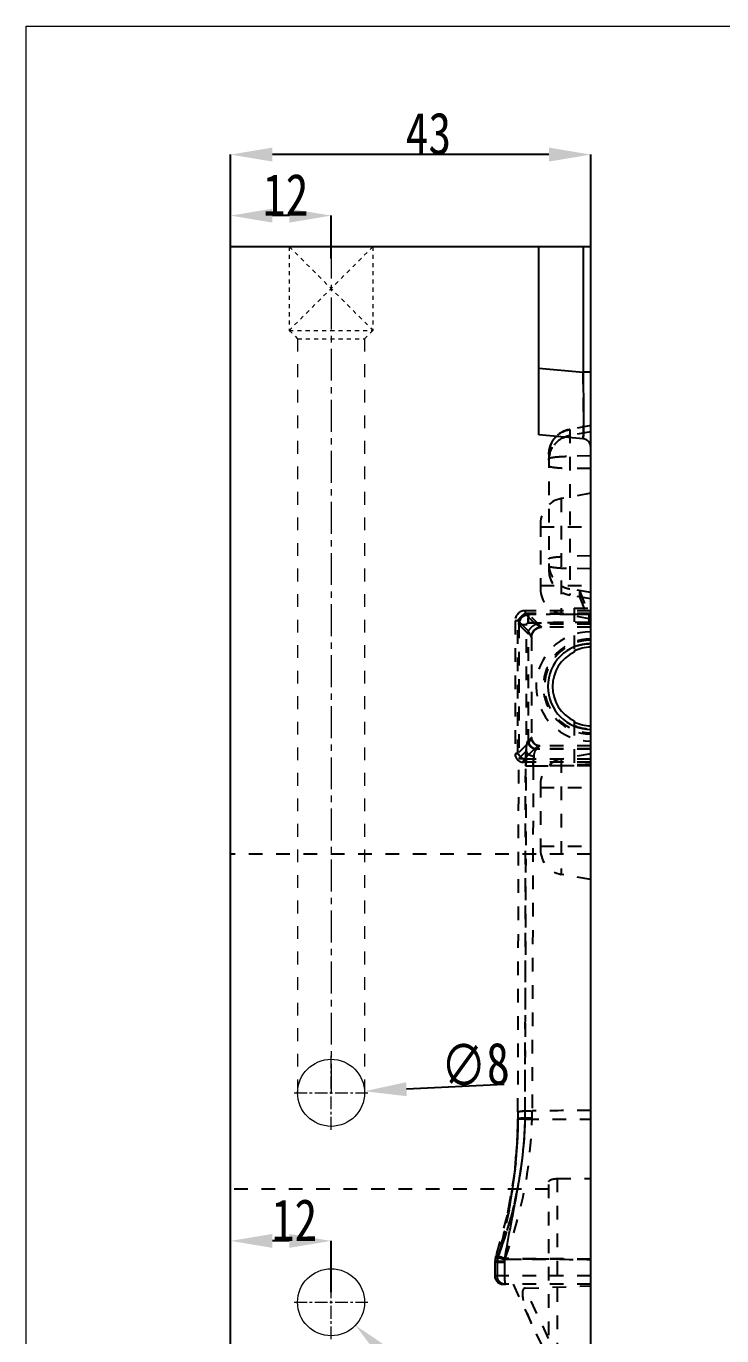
# Model space of a CAD drawing. Header units: millimetres. Extents: x 583 to 1942, y -5112 to 253.
# Drawn here: x 1009.7 to 1092.8, y -2072.2 to -1915.9 of the extents above; entities that cross this region are included whole.
import ezdxf

# ---------------------------------------------------------------- set-up
doc = ezdxf.new("R2010")
doc.units = ezdxf.units.MM
doc.header["$LTSCALE"] = 16.335
doc.header["$PDMODE"] = 3
doc.header["$PDSIZE"] = 0.3125
doc.linetypes.add('CENTER', pattern=[0.6, 0.375, -0.075, 0.075, -0.075])
doc.linetypes.add('HIDDEN', pattern=[0.2, 0.1, -0.1])
doc.layers.get('0').update_dxf_attribs({"linetype": 'CONTINUOUS'})
doc.layers.get('Defpoints').update_dxf_attribs({"linetype": 'CONTINUOUS'})
doc.layers.add('cool', color=153, linetype='HIDDEN', lineweight=9)
doc.layers.add('epin', color=13, linetype='CONTINUOUS', lineweight=9)
doc.layers.add('DEFAULT_2', color=8, linetype='HIDDEN')
doc.styles.get("Standard").update_dxf_attribs({"font": 'txt', "width": 0.8})
doc.dimstyles.new('副本 11', dxfattribs={"dimtxt": 2.5, "dimasz": 2.5, "dimexe": 1.25, "dimexo": 0.625, "dimtad": 1, "dimdsep": 46, "dimtxsty": 'Standard', "dimcen": 2.5, "dimadec": 0, "dimazin": 0, "dimtfac": 1, "dimtmove": 0, "dimatfit": 3, "dimfxl": 0, "dimarcsym": 0})

# ---------------------------------------------------------------- blocks, each defined once
blk = doc.blocks.new('*D124')
at = {"layer": 'Defpoints', "color": 0}
for p in [(1034.14, -1931.21), (1034.14, -1942.19), (1077.14, -1942.19)]:
    blk.add_point(p, dxfattribs=at)
at = {"layer": 'epin', "color": 4, "lineweight": -2}
for p, q in [((1034.14, -1942.19), (1034.14, -1931.21)), ((1072.14, -1931.21), (1039.14, -1931.21)), ((1077.14, -1942.19), (1077.14, -1931.21))]:
    blk.add_line(p, q, dxfattribs=at)
at = {"layer": 'epin', "color": 4}
for points in [[(1039.14, -1930.37), (1039.14, -1932.04), (1034.14, -1931.21)], [(1072.14, -1930.37), (1072.14, -1932.04), (1077.14, -1931.21)]]:
    blk.add_solid(points, dxfattribs=at)
at = {"layer": 'epin', "color": 6, "insert": (1057.75, -1928.71), "char_height": 5, "attachment_point": 5}
blk.add_mtext('43', dxfattribs=at)
blk = doc.blocks.new('cool_jt_g12')
at = {"layer": 'cool', "ltscale": 0.3}
for p, q in [((0, 5), (10, 5)), ((0, -5), (10, 5)), ((0, 5), (10, -5)), ((10, -5), (10, 5)), ((10, 5), (11, 4)), ((11, -4), (11, 4)), ((10, -5), (11, -4)), ((0, -5), (10, -5))]:
    blk.add_line(p, q, dxfattribs=at)
blk = doc.blocks.new('*D163')
at = {"layer": 'Defpoints', "color": 0}
for p in [(1042.14, -2043.38), (1050.13, -2043)]:
    blk.add_point(p, dxfattribs=at)
at = {"layer": 'epin', "color": 4, "lineweight": -2}
blk.add_line((1066.78, -2042.2), (1055.13, -2042.76), dxfattribs=at)
at = {"layer": 'epin', "color": 4}
blk.add_solid([(1055.09, -2041.92), (1055.17, -2043.59), (1050.13, -2043)], dxfattribs=at)
at = {"layer": 'epin', "color": 6, "insert": (1063.33, -2039.86), "char_height": 5, "attachment_point": 5, "rotation": 2.7569}
blk.add_mtext('∅8', dxfattribs=at)
blk = doc.blocks.new('*D164')
at = {"layer": 'Defpoints', "color": 0}
for p in [(1043.23, -2065.44), (1049.04, -2070.94)]:
    blk.add_point(p, dxfattribs=at)
at = {"layer": 'epin', "color": 4, "lineweight": -2}
blk.add_line((1061.14, -2082.41), (1052.67, -2074.38), dxfattribs=at)
at = {"layer": 'epin', "color": 4}
blk.add_solid([(1053.24, -2073.78), (1052.09, -2074.98), (1049.04, -2070.94)], dxfattribs=at)
at = {"layer": 'epin', "color": 6, "insert": (1060.44, -2078.3), "char_height": 5, "attachment_point": 5, "rotation": 316.5379}
blk.add_mtext('∅8', dxfattribs=at)
blk = doc.blocks.new('*D165')
at = {"layer": 'Defpoints', "color": 0}
for p in [(1034.14, -2060.86), (1034.14, -2064.49), (1046.14, -2066.97)]:
    blk.add_point(p, dxfattribs=at)
at = {"layer": 'epin', "color": 4, "lineweight": -2}
for p, q in [((1034.14, -2064.49), (1034.14, -2060.86)), ((1041.14, -2060.86), (1039.14, -2060.86)), ((1046.14, -2066.97), (1046.14, -2060.86))]:
    blk.add_line(p, q, dxfattribs=at)
at = {"layer": 'epin', "color": 4}
for points in [[(1039.14, -2060.03), (1039.14, -2061.69), (1034.14, -2060.86)], [(1041.14, -2060.03), (1041.14, -2061.69), (1046.14, -2060.86)]]:
    blk.add_solid(points, dxfattribs=at)
at = {"layer": 'epin', "color": 6, "insert": (1041.76, -2058.36), "char_height": 5, "attachment_point": 5}
blk.add_mtext('12', dxfattribs=at)
blk = doc.blocks.new('*D166')
at = {"layer": 'Defpoints', "color": 0}
for p in [(1034.14, -1938.49), (1034.14, -1943.62), (1046.14, -1943.62)]:
    blk.add_point(p, dxfattribs=at)
at = {"layer": 'epin', "color": 4, "lineweight": -2}
for p, q in [((1034.14, -1943.62), (1034.14, -1938.49)), ((1041.14, -1938.49), (1039.14, -1938.49)), ((1046.14, -1943.62), (1046.14, -1938.49))]:
    blk.add_line(p, q, dxfattribs=at)
at = {"layer": 'epin', "color": 4}
for points in [[(1039.14, -1937.66), (1039.14, -1939.33), (1034.14, -1938.49)], [(1041.14, -1937.66), (1041.14, -1939.33), (1046.14, -1938.49)]]:
    blk.add_solid(points, dxfattribs=at)
at = {"layer": 'epin', "color": 6, "insert": (1040.71, -1935.99), "char_height": 5, "attachment_point": 5}
blk.add_mtext('12', dxfattribs=at)

msp = doc.modelspace()

# ---------------------------------------------------------------- linework, layer by layer
at = {"color": 7, "linetype": 'Continuous'}
for p, q in [((1034.136, -2112.189), (1034.136, -1942.189)), ((1034.136, -1942.189), (1077.136, -1942.189)), ((1070.936, -1964.667), (1070.936, -1942.189)), ((1076.223, -1942.189), (1076.223, -1957.16)), ((1077.136, -2112.189), (1077.136, -1942.189)), ((1070.936, -1956.697), (1076.223, -1957.16)), ((1077.136, -1957.16), (1076.223, -1957.16)), ((1076.223, -1965.129), (1070.936, -1964.667)), ((1075.136, -1990.464), (1075.136, -1990.577)), ((1075.136, -1998.801), (1075.136, -1998.915))]:
    msp.add_line(p, q, dxfattribs=at)
for centre, radius, start, end in [((1076.136, -1966.126), 1, 0, 85), ((1077.136, -1994.689), 5.127, 90, 270), ((1077.136, -1994.689), 4.573, 115.93642, 244.06358)]:
    msp.add_arc(centre, radius, start, end, dxfattribs=at)
for centre, major_axis, start_param, end_param in [((1077.154, -1994.622), (1.223, 4.458), 0.2717779, 0.719755), ((1077.154, -1994.757), (-1.223, 4.458), -3.8613477, -3.4133706)]:
    msp.add_ellipse(centre, major_axis=major_axis, ratio=0.9998847, start_param=start_param, end_param=end_param, dxfattribs=at)
msp.add_open_spline([(1076.223, -1957.16), (1076.228, -1957.679), (1076.238, -1958.696), (1076.249, -1960.174), (1076.256, -1961.536), (1076.259, -1962.574), (1076.258, -1963.307), (1076.256, -1963.771), (1076.254, -1964.172), (1076.25, -1964.504), (1076.246, -1964.737), (1076.241, -1964.887), (1076.238, -1964.973), (1076.235, -1965.037), (1076.232, -1965.088), (1076.227, -1965.11), (1076.226, -1965.13), (1076.223, -1965.129)], degree=3, knots=[0, 0, 0, 0, 0.1951927, 0.3830066, 0.5561041, 0.7077866, 0.7737023, 0.8321161, 0.8824864, 0.924312, 0.9572164, 0.9702293, 0.980901, 0.9892125, 0.9951576, 0.9987363, 1, 1, 1, 1], dxfattribs=at)
at = {"layer": 'cool', "color": 1, "linetype": 'CENTER', "ltscale": 0.621977}
msp.add_line((1046.136, -1942.189), (1046.136, -2043.189), dxfattribs=at)
at = {"layer": 'cool', "ltscale": 0.932966}
for p, q in [((1042.136, -1953.189), (1042.136, -2043.189)), ((1050.136, -1953.189), (1050.136, -2043.189))]:
    msp.add_line(p, q, dxfattribs=at)
at = {"layer": 'DEFAULT_2', "color": 8, "linetype": 'HIDDEN'}
for p, q in [((1077.136, -1963.561), (1074.615, -1964.006)), ((1074.615, -1964.006), (1074.615, -1983.79)), ((1077.136, -1964.313), (1074.615, -1964.756)), ((1072.136, -1966.96), (1072.136, -1980.832)), ((1077.136, -1967.163), (1074.615, -1967.207)), ((1077.136, -1968.692), (1074.615, -1968.647)), ((1077.136, -1971.637), (1073.615, -1972.258)), ((1073.615, -1972.258), (1073.615, -1986.016)), ((1071.136, -1975.212), (1071.136, -1983.062)), ((1071.136, -1975.637), (1077.136, -1975.637)), ((1077.136, -1979.104), (1074.615, -1979.148)), ((1077.136, -1980.632), (1074.615, -1980.588)), ((1071.136, -1982.637), (1077.136, -1982.637)), ((1077.136, -1983.482), (1074.615, -1983.04)), ((1075.798, -1983.247), (1075.798, -1983.98)), ((1075.798, -1983.247), (1076.886, -1986.168)), ((1077.136, -1984.214), (1074.615, -1983.772)), ((1075.798, -1983.98), (1076.886, -1986.901)), ((1069.297, -1985.644), (1069.297, -1985.997)), ((1077.136, -1985.644), (1069.297, -1985.644)), ((1070.549, -1987.25), (1069.297, -1985.997)), ((1077.136, -1985.997), (1069.297, -1985.997)), ((1069.735, -1986.091), (1069.743, -1986.096)), ((1069.735, -1986.091), (1069.735, -1986.091)), ((1071.244, -1987.597), (1069.743, -1986.096)), ((1073.434, -1986.076), (1073.615, -1986.075)), ((1077.136, -1986.637), (1073.615, -1986.016)), ((1073.615, -1986.075), (1073.947, -1986.074)), ((1075.136, -1985.339), (1075.136, -1990.464)), ((1076.885, -1986.069), (1077.136, -1986.069)), ((1076.886, -1986.168), (1076.886, -1987.199)), ((1077.136, -1986.467), (1076.886, -1986.467)), ((1068.091, -1986.85), (1068.091, -2002.729)), ((1068.444, -1986.85), (1068.091, -1986.85)), ((1068.444, -2002.67), (1068.444, -1986.85)), ((1069.696, -1988.103), (1068.444, -1986.85)), ((1068.539, -1987.298), (1069.467, -1987.297)), ((1068.539, -1987.298), (1068.541, -2003.563)), ((1068.544, -1987.298), (1068.539, -1987.298)), ((1068.544, -1987.298), (1070.044, -1988.797)), ((1069.445, -2003.735), (1069.467, -1987.297)), ((1069.696, -2001.418), (1069.696, -1988.103)), ((1070.049, -1988.808), (1069.696, -1988.103)), ((1070.125, -1988.39), (1070.389, -1987.971)), ((1070.139, -1988.353), (1070.417, -1987.942)), ((1070.389, -1987.971), (1070.799, -1987.693)), ((1070.417, -1987.942), (1070.837, -1987.678)), ((1077.136, -1987.25), (1070.549, -1987.25)), ((1071.254, -1987.603), (1070.549, -1987.25)), ((1070.799, -1987.693), (1071.256, -1987.603)), ((1070.837, -1987.678), (1071.256, -1987.603)), ((1071.244, -1987.597), (1071.256, -1987.603)), ((1071.244, -1987.597), (1071.256, -1987.603)), ((1077.136, -1987.603), (1071.256, -1987.603)), ((1077.136, -1987.199), (1076.886, -1987.199)), ((1076.887, -1987.063), (1077.136, -1987.063)), ((1070.044, -1988.797), (1070.044, -2000.781)), ((1070.044, -1988.797), (1070.05, -1988.81)), ((1070.044, -1988.797), (1070.05, -1988.81)), ((1070.05, -1988.81), (1070.139, -1988.353)), ((1070.05, -1988.809), (1070.125, -1988.39)), ((1075.136, -1998.915), (1075.136, -2004.04)), ((1069.696, -2001.418), (1068.444, -2002.67)), ((1070.407, -2002.128), (1069.154, -2003.381)), ((1070.044, -2000.781), (1069.64, -2001.185)), ((1070.049, -2000.771), (1069.696, -2001.418)), ((1070.044, -2000.781), (1070.05, -2000.769)), ((1070.122, -2001.145), (1070.05, -2000.77)), ((1070.356, -2001.493), (1070.122, -2001.145)), ((1070.68, -2001.703), (1070.332, -2001.469)), ((1070.712, -2001.715), (1070.356, -2001.493)), ((1071.054, -2001.776), (1070.407, -2002.128)), ((1077.136, -2002.128), (1070.407, -2002.128)), ((1071.057, -2002.181), (1070.639, -2002.184)), ((1070.64, -2002.185), (1071.044, -2001.781)), ((1071.055, -2001.775), (1070.68, -2001.703)), ((1071.055, -2001.775), (1070.712, -2001.715)), ((1071.044, -2001.781), (1071.055, -2001.775)), ((1077.136, -2001.781), (1071.044, -2001.781)), ((1068.091, -2002.729), (1068.444, -2002.67)), ((1068.44, -2045.47), (1068.537, -2003.283)), ((1068.542, -2003.283), (1068.537, -2003.282)), ((1068.542, -2003.283), (1068.537, -2003.283)), ((1068.537, -2003.283), (1068.675, -2003.283)), ((1068.542, -2003.283), (1069.424, -2002.401)), ((1068.593, -2003.232), (1068.542, -2003.283)), ((1069.424, -2002.401), (1068.593, -2003.232)), ((1068.675, -2003.283), (1069.141, -2003.283)), ((1069.096, -2003.734), (1069.154, -2003.381)), ((1069.154, -2003.381), (1069.096, -2003.734)), ((1077.136, -2003.734), (1069.096, -2003.734)), ((1069.141, -2003.283), (1069.447, -2003.283)), ((1077.136, -2003.381), (1069.154, -2003.381)), ((1069.294, -2046.315), (1069.447, -2003.283)), ((1077.136, -2002.741), (1073.615, -2003.362)), ((1073.615, -2003.362), (1073.615, -2017.121)), ((1069.306, -2045.348), (1069.362, -2004.192)), ((1070.261, -2004.193), (1069.362, -2004.192)), ((1070.261, -2004.193), (1070.128, -2045.374)), ((1071.136, -2006.317), (1071.136, -2014.166)), ((1071.136, -2006.741), (1077.136, -2006.741)), ((1077.136, -2014.689), (1034.136, -2014.689)), ((1071.136, -2013.741), (1077.136, -2013.741)), ((1077.136, -2017.741), (1073.615, -2017.121)), ((1068.44, -2045.47), (1068.437, -2046.306)), ((1068.439, -2045.888), (1068.437, -2046.306)), ((1068.44, -2045.47), (1068.439, -2045.888)), ((1068.438, -2046.306), (1068.185, -2051.531)), ((1068.426, -2047.312), (1068.388, -2048.537)), ((1068.437, -2046.306), (1068.426, -2047.312)), ((1068.427, -2047.256), (1068.426, -2047.312)), ((1068.438, -2046.306), (1068.437, -2046.306)), ((1068.438, -2046.306), (1069.294, -2046.309)), ((1070.118, -2046.203), (1069.298, -2046.189)), ((1068.388, -2048.536), (1068.179, -2051.591)), ((1068.185, -2051.531), (1067.367, -2057.23)), ((1072.136, -2098.244), (1072.136, -2053.771)), ((1073.118, -2053.427), (1073.118, -2089.346)), ((1072.136, -2054.689), (1034.136, -2054.689)), ((1067.372, -2057.203), (1066.464, -2061.258)), ((1066.461, -2061.268), (1066.05, -2062.753)), ((1065.787, -2062.715), (1065.679, -2063.363)), ((1065.804, -2062.667), (1065.804, -2062.667)), ((1077.136, -2063.036), (1066.9, -2062.978)), ((1076.927, -2063.072), (1077.136, -2063.072)), ((1065.679, -2063.363), (1065.679, -2065.039)), ((1066.827, -2063.318), (1065.968, -2063.318)), ((1065.968, -2063.318), (1065.968, -2065.039)), ((1065.968, -2063.398), (1066.827, -2063.398)), ((1066.827, -2063.318), (1066.827, -2065.039)), ((1077.136, -2065.039), (1065.679, -2065.039)), ((1077.136, -2066.044), (1066.685, -2066.044)), ((1067.871, -2066.044), (1071.199, -2073.18)), ((1069.294, -2066.508), (1077.136, -2066.234)), ((1072.087, -2072.499), (1069.294, -2066.508))]:
    msp.add_line(p, q, dxfattribs=at)
for points in [[(1069.735, -1986.091), (1069.524, -1986.112), (1069.066, -1986.301), (1068.718, -1986.665), (1068.551, -1987.132), (1068.539, -1987.298)], [(1069.735, -1986.091), (1069.587, -1986.102), (1069.12, -1986.266), (1068.752, -1986.613), (1068.56, -1987.072), (1068.539, -1987.298)], [(1070.332, -2001.469), (1070.11, -2001.113), (1070.05, -2000.77)], [(1068.426, -2047.256), (1068.046, -2052.73), (1067.106, -2058.095)], [(1068.092, -2052.318), (1067.172, -2057.789), (1065.787, -2062.715)], [(1065.804, -2062.667), (1065.707, -2063.032), (1065.679, -2063.363)]]:
    msp.add_lwpolyline(points, dxfattribs=at)
for centre, radius, start, end in [((1075.136, -1966.96), 3, 100, 180), ((1075.133, -1966.983), 3.004, 99.93047, 134.48688), ((1075.113, -1966.964), 2.977, 134.46537, 179.9772), ((1075.125, -1967.704), 2.991, 111.29054, 163.86534), ((1075.139, -1967.734), 3.023, 99.9807, 111.33019), ((1075.123, -1967.698), 2.987, 165.93374, 179.95837), ((1075.097, -1967.692), 2.961, 163.93986, 165.92342), ((1074.136, -1975.212), 3, 100, 180), ((1075.123, -1980.098), 2.987, 180.04163, 194.06626), ((1075.136, -1980.835), 3, 180, 260), ((1075.097, -1980.103), 2.961, 194.07658, 196.06014), ((1074.136, -1983.062), 3, 180, 260), ((1069.297, -1986.85), 1.206, 90, 180), ((1069.756, -1987.309), 1.212, 90.61846, 179.45297), ((1070.255, -1987.809), 2.052, 126.25206, 143.74794), ((1077.129, -2982.913), 996.849, 89.99962, 90.424972), ((1077.129, -2981.837), 995.768, 89.999622, 90.425006), ((1077.12, -2980.433), 994.364, 90.212368, 90.425087), ((1078.22, -1797.295), 188.069, 269.06017, 269.66952), ((1077.129, -2866.895), 879.832, 89.999598, 90.485887), ((1071.161, -1988.715), 1.078, 133.46408, 138.26303), ((1077.136, -1994.689), 6.532, 90, 270), ((1071.301, -1988.916), 1.323, 111.60567, 113.91365), ((1077.133, -2867.85), 880.787, 90.016, 90.382593), ((1071.361, -1988.854), 1.322, 156.10079, 159.50165), ((1077.136, -1994.689), 5.678, 90, 270), ((1077.136, -1994.689), 5.527, 90, 270), ((1077.136, -1994.689), 5.073, 90, 113.22005), ((1077.136, -1994.689), 5.073, 246.77995, 270), ((1070.974, -2000.851), 0.896, 223.98196, 227.8527), ((1077.125, -2725.151), 722.996, 89.999176, 90.513979), ((1077.127, -2725.646), 723.491, 89.999323, 90.480721), ((1069.096, -2002.729), 1.005, 180, 270), ((1069.926, -2001.895), 1.675, 216.14916, 224.95209), ((1099.696, -2004.257), 30.334, 179.00846, 179.87778), ((1097.269, -2004.217), 27.907, 178.62363, 179.00447), ((1079.618, -2004.268), 9.357, 176.72579, 179.54109), ((1074.136, -2006.317), 3, 100, 180), ((1077.125, -2941.164), 936.997, 89.999352, 90.419747), ((1077.127, -2942.791), 938.623, 90.121616, 90.310185), ((1077.136, -2945.858), 941.69, 90.000013, 90.121723), ((1078.22, -2192.083), 188.069, 90.33048, 90.93983), ((1074.136, -2014.166), 3, 180, 260), ((1018.747, -2045.282), 50.559, 358.9721, 359.92517), ((1022.597, -2045.36), 47.53, 358.98342, 359.98254), ((1077.128, -4421.096), 2375.781, 89.999816, 90.168814), ((1077.104, -4404.557), 2359.242, 89.999224, 90.169406), ((1020.65, -2045.318), 48.656, 339.08055, 358.97459), ((1019.813, -2045.249), 50.315, 339.36731, 358.91326), ((1010.241, -2046.13), 58.197, 357.62973, 358.83622), ((1010.471, -2046.135), 57.967, 358.8918, 359.22575), ((1010.606, -2046.136), 57.832, 359.22564, 359.83154), ((1021.132, -2045.322), 48.174, 356.10197, 358.96926), ((1078.626, 868.484), 2914.814, 269.816568, 269.970699), ((1075.932, 430.642), 2476.972, 269.846455, 270.027832), ((1008.934, -2046.052), 59.505, 345.18365, 357.60664), ((1020.305, -2045.246), 49.004, 340.87149, 356.0787), ((1009.961, -2046.118), 58.477, 356.68718, 357.62995), ((1009.664, -2046.101), 58.774, 355.20848, 356.68671), ((1009.261, -2046.066), 59.179, 353.53466, 355.20816), ((1008.691, -2045.999), 59.753, 349.92534, 353.53224), ((1008.43, -2045.955), 60.018, 348.43265, 349.92761), ((1008.241, -2045.915), 60.211, 345.23668, 348.43096), ((1020.593, -2045.343), 48.7, 339.13156, 340.86789), ((1157.132, -2077.529), 91.424, 169.83426, 170.87441), ((1067.962, -2063.316), 1.994, 163.75777, 180.04014), ((1067.96, -2063.399), 1.991, 161.31958, 179.97232), ((1066.328, -2071.002), 8.315, 91.89597, 92.07617), ((1066.388, -2072.833), 10.146, 91.63398, 91.89312), ((1068.085, -2063.442), 2.123, 159.2904, 161.3063), ((1067.801, -2063.319), 0.973, 162.74229, 179.94193), ((1076.722, -3170.61), 1107.574, 89.978626, 90.509084), ((1075.656, -3012.942), 949.903, 90.212351, 90.529254), ((1077.27, -3415.998), 1352.962, 90.005692, 90.217447), ((1066.684, -2065.039), 1.005, 180.00002, 270), ((1066.965, -2065.05), 0.994, 253.9332, 269.93914)]:
    msp.add_arc(centre, radius, start, end, dxfattribs=at)
for centre, major_axis, ratio, start_param, end_param in [((672.571, -2034.689), (1145.799, 0), 0.0174551, -1.2136751, -1.2099301), ((1070.965, -2070.314), (-1.773, 3.782), 0.2393826, -0.1018232, 1.5626579)]:
    msp.add_ellipse(centre, major_axis=major_axis, ratio=ratio, start_param=start_param, end_param=end_param, dxfattribs=at)
for points, knots in [([(1076.223, -1965.129), (1076.226, -1965.13), (1076.227, -1965.11), (1076.232, -1965.088), (1076.235, -1965.037), (1076.238, -1964.973), (1076.241, -1964.887), (1076.246, -1964.737), (1076.25, -1964.504), (1076.254, -1964.172), (1076.256, -1963.772), (1076.258, -1963.308), (1076.259, -1962.574), (1076.256, -1961.536), (1076.249, -1960.174), (1076.238, -1958.696), (1076.228, -1957.679), (1076.223, -1957.16)], [0, 0, 0, 0, 0.0012635, 0.004842, 0.0107865, 0.0190965, 0.0297653, 0.0427725, 0.0756625, 0.1174785, 0.1678335, 0.2262378, 0.2921454, 0.4438231, 0.6169368, 0.8047978, 1, 1, 1, 1]), ([(1072.136, -1966.963), (1072.136, -1966.618), (1072.259, -1965.92), (1072.791, -1965.005), (1073.605, -1964.325), (1074.273, -1964.083), (1074.615, -1964.023)], [0, 0, 0, 0, 0.2495177, 0.4992598, 0.7494209, 1, 1, 1, 1]), ([(1072.136, -1967.696), (1072.136, -1967.35), (1072.259, -1966.652), (1072.791, -1965.737), (1073.605, -1965.057), (1074.273, -1964.816), (1074.615, -1964.756)], [0, 0, 0, 0, 0.2495177, 0.4992598, 0.7494209, 1, 1, 1, 1]), ([(1072.136, -1967.501), (1072.136, -1967.478), (1072.207, -1967.429), (1072.339, -1967.392), (1072.564, -1967.344), (1072.859, -1967.305), (1073.226, -1967.269), (1073.818, -1967.229), (1074.288, -1967.213), (1074.615, -1967.207)], [0, 0, 0, 0, 0.0273589, 0.08458, 0.1741402, 0.294242, 0.4414896, 0.6116575, 1, 1, 1, 1]), ([(1072.591, -1967.343), (1072.878, -1967.298), (1073.553, -1967.24), (1074.229, -1967.214), (1074.615, -1967.207)], [0, 0, 0, 0, 0.4293679, 1, 1, 1, 1]), ([(1072.136, -1968.353), (1072.136, -1968.376), (1072.207, -1968.426), (1072.339, -1968.463), (1072.564, -1968.511), (1072.859, -1968.55), (1073.226, -1968.586), (1073.818, -1968.626), (1074.288, -1968.642), (1074.615, -1968.647)], [0, 0, 0, 0, 0.0273589, 0.08458, 0.1741402, 0.294242, 0.4414896, 0.6116575, 1, 1, 1, 1]), ([(1072.136, -1979.442), (1072.136, -1979.419), (1072.207, -1979.369), (1072.339, -1979.332), (1072.564, -1979.285), (1072.859, -1979.246), (1073.226, -1979.21), (1073.818, -1979.17), (1074.288, -1979.154), (1074.615, -1979.148)], [0, 0, 0, 0, 0.0273589, 0.08458, 0.1741402, 0.294242, 0.4414896, 0.6116575, 1, 1, 1, 1]), ([(1072.136, -1980.1), (1072.136, -1980.445), (1072.259, -1981.143), (1072.791, -1982.058), (1073.605, -1982.738), (1074.273, -1982.98), (1074.615, -1983.04)], [0, 0, 0, 0, 0.2495177, 0.4992598, 0.7494209, 1, 1, 1, 1]), ([(1072.136, -1980.294), (1072.136, -1980.317), (1072.207, -1980.367), (1072.339, -1980.404), (1072.564, -1980.451), (1072.859, -1980.49), (1073.226, -1980.526), (1073.818, -1980.566), (1074.288, -1980.582), (1074.615, -1980.588)], [0, 0, 0, 0, 0.0273589, 0.08458, 0.1741402, 0.294242, 0.4414896, 0.6116575, 1, 1, 1, 1]), ([(1072.136, -1980.832), (1072.136, -1981.178), (1072.259, -1981.876), (1072.791, -1982.791), (1073.605, -1983.471), (1074.273, -1983.712), (1074.615, -1983.772)], [0, 0, 0, 0, 0.2495177, 0.4992598, 0.7494209, 1, 1, 1, 1]), ([(1072.591, -1980.452), (1072.878, -1980.498), (1073.553, -1980.555), (1074.229, -1980.581), (1074.615, -1980.588)], [0, 0, 0, 0, 0.4293679, 1, 1, 1, 1]), ([(1068.444, -1986.85), (1068.455, -1986.829), (1068.501, -1986.74), (1068.556, -1986.656), (1068.6, -1986.595)], [0, 0, 0, 0, 0.2429762, 1, 1, 1, 1]), ([(1068.544, -1987.298), (1068.545, -1987.142), (1068.61, -1986.828), (1068.877, -1986.431), (1069.273, -1986.163), (1069.587, -1986.098), (1069.743, -1986.096)], [0, 0, 0, 0, 0.2498949, 0.5001794, 0.7503592, 1, 1, 1, 1]), ([(1069.042, -1986.154), (1069.062, -1986.139), (1069.144, -1986.082), (1069.23, -1986.031), (1069.297, -1985.997)], [0, 0, 0, 0, 0.256422, 1, 1, 1, 1]), ([(1069.735, -1986.091), (1069.728, -1986.092), (1069.715, -1986.124), (1069.705, -1986.175), (1069.693, -1986.273), (1069.683, -1986.401), (1069.675, -1986.559), (1069.668, -1986.793), (1069.667, -1986.974), (1069.668, -1987.095)], [0, 0, 0, 0, 0.0220931, 0.0789414, 0.1742363, 0.3048739, 0.4643092, 0.6408234, 1, 1, 1, 1]), ([(1069.668, -1987.095), (1069.668, -1987.02), (1069.668, -1986.741), (1069.674, -1986.462), (1069.695, -1986.26)], [0, 0, 0, 0, 0.269808, 1, 1, 1, 1]), ([(1069.695, -1986.26), (1069.7, -1986.217), (1069.707, -1986.161), (1069.72, -1986.108), (1069.73, -1986.092), (1069.735, -1986.091)], [0, 0, 0, 0, 0.7362635, 0.9193132, 1, 1, 1, 1]), ([(1069.467, -1987.297), (1069.467, -1987.246), (1069.515, -1987.143), (1069.617, -1987.095), (1069.668, -1987.095)], [0, 0, 0, 0, 0.4995551, 1, 1, 1, 1]), ([(1069.696, -1988.103), (1069.791, -1987.914), (1070.042, -1987.584), (1070.374, -1987.338), (1070.549, -1987.25)], [0, 0, 0, 0, 0.5184831, 1, 1, 1, 1]), ([(1070.05, -1988.81), (1070.05, -1988.802), (1070.031, -1988.78), (1070.011, -1988.728), (1069.971, -1988.654), (1069.926, -1988.561), (1069.873, -1988.456), (1069.796, -1988.302), (1069.737, -1988.184), (1069.696, -1988.103)], [0, 0, 0, 0, 0.0279149, 0.1024959, 0.2128899, 0.346747, 0.4965265, 0.6572823, 1, 1, 1, 1]), ([(1071.244, -1987.597), (1071.093, -1987.599), (1070.783, -1987.669), (1070.374, -1987.927), (1070.116, -1988.336), (1070.045, -1988.647), (1070.044, -1988.797)], [0, 0, 0, 0, 0.241828, 0.4994463, 0.7574035, 1, 1, 1, 1]), ([(1071.256, -1987.603), (1071.249, -1987.603), (1071.226, -1987.584), (1071.175, -1987.565), (1071.1, -1987.525), (1071.007, -1987.479), (1070.902, -1987.427), (1070.748, -1987.35), (1070.63, -1987.29), (1070.549, -1987.25)], [0, 0, 0, 0, 0.0279149, 0.1024959, 0.2128899, 0.346747, 0.4965265, 0.6572823, 1, 1, 1, 1]), ([(1070.814, -1987.686), (1070.849, -1987.672), (1070.988, -1987.624), (1071.135, -1987.598), (1071.244, -1987.597)], [0, 0, 0, 0, 0.2607895, 1, 1, 1, 1]), ([(1070.044, -1988.797), (1070.044, -1988.764), (1070.052, -1988.626), (1070.086, -1988.49), (1070.123, -1988.391)], [0, 0, 0, 0, 0.2385967, 1, 1, 1, 1]), ([(1069.424, -2002.401), (1069.436, -2002.244), (1069.461, -2001.966), (1069.508, -2001.6), (1069.563, -2001.352), (1069.607, -2001.218), (1069.64, -2001.185)], [0, 0, 0, 0, 0.3781111, 0.6768844, 0.885575, 1, 1, 1, 1]), ([(1069.64, -2001.185), (1069.634, -2001.191), (1069.605, -2001.229), (1069.589, -2001.276), (1069.578, -2001.313)], [0, 0, 0, 0, 0.1775235, 1, 1, 1, 1]), ([(1070.64, -2002.185), (1070.386, -2002.182), (1069.859, -2001.966), (1069.643, -2001.439), (1069.64, -2001.185)], [0, 0, 0, 0, 0.5000003, 1, 1, 1, 1]), ([(1070.05, -2000.77), (1070.049, -2000.776), (1070.032, -2000.796), (1070.013, -2000.841), (1069.973, -2000.908), (1069.91, -2001.028), (1069.815, -2001.199), (1069.737, -2001.342), (1069.696, -2001.418)], [0, 0, 0, 0, 0.026801, 0.0982383, 0.2053195, 0.3381668, 0.6505469, 1, 1, 1, 1]), ([(1069.696, -2001.418), (1069.735, -2001.495), (1069.916, -2001.781), (1070.182, -2002.016), (1070.407, -2002.128)], [0, 0, 0, 0, 0.2553787, 1, 1, 1, 1]), ([(1070.407, -2002.128), (1070.33, -2002.09), (1070.044, -2001.909), (1069.809, -2001.643), (1069.696, -2001.418)], [0, 0, 0, 0, 0.2553793, 1, 1, 1, 1]), ([(1070.044, -2000.781), (1070.046, -2001.035), (1070.262, -2001.562), (1070.789, -2001.779), (1071.044, -2001.781)], [0, 0, 0, 0, 0.4994593, 1, 1, 1, 1]), ([(1070.126, -2001.16), (1070.113, -2001.129), (1070.068, -2001.007), (1070.045, -2000.877), (1070.044, -2000.781)], [0, 0, 0, 0, 0.2610269, 1, 1, 1, 1]), ([(1070.351, -2002.997), (1070.367, -2002.893), (1070.401, -2002.705), (1070.469, -2002.461), (1070.54, -2002.29), (1070.605, -2002.203), (1070.64, -2002.185)], [0, 0, 0, 0, 0.3611102, 0.6512285, 0.8641205, 1, 1, 1, 1]), ([(1071.055, -2001.775), (1071.049, -2001.775), (1071.029, -2001.793), (1070.983, -2001.812), (1070.917, -2001.851), (1070.797, -2001.915), (1070.625, -2002.009), (1070.483, -2002.088), (1070.407, -2002.128)], [0, 0, 0, 0, 0.0268014, 0.0982395, 0.2053217, 0.3381694, 0.6505492, 1, 1, 1, 1]), ([(1070.64, -2002.185), (1070.63, -2002.19), (1070.582, -2002.226), (1070.552, -2002.279), (1070.53, -2002.322)], [0, 0, 0, 0, 0.191521, 1, 1, 1, 1]), ([(1071.044, -2001.781), (1071.014, -2001.781), (1070.892, -2001.773), (1070.772, -2001.742), (1070.685, -2001.707)], [0, 0, 0, 0, 0.2382396, 1, 1, 1, 1]), ([(1068.444, -2002.67), (1068.394, -2002.678), (1068.324, -2002.69), (1068.237, -2002.705), (1068.186, -2002.714), (1068.147, -2002.719), (1068.116, -2002.727), (1068.103, -2002.725), (1068.091, -2002.731), (1068.091, -2002.729)], [0, 0, 0, 0, 0.4233819, 0.5960278, 0.7395059, 0.8525522, 0.9341965, 0.9835737, 1, 1, 1, 1]), ([(1069.154, -2003.381), (1069.085, -2003.346), (1068.797, -2003.169), (1068.56, -2002.903), (1068.444, -2002.67)], [0, 0, 0, 0, 0.2290096, 1, 1, 1, 1]), ([(1068.444, -2002.67), (1068.452, -2002.688), (1068.491, -2002.761), (1068.537, -2002.831), (1068.574, -2002.883)], [0, 0, 0, 0, 0.2348788, 1, 1, 1, 1]), ([(1068.537, -2003.282), (1068.538, -2003.281), (1068.545, -2003.284), (1068.556, -2003.281), (1068.579, -2003.283), (1068.622, -2003.282), (1068.697, -2003.282), (1068.807, -2003.282), (1068.942, -2003.282), (1069.158, -2003.282), (1069.329, -2003.282), (1069.447, -2003.283)], [0, 0, 0, 0, 0.0047544, 0.0188144, 0.0421314, 0.0744939, 0.1650874, 0.2875906, 0.43771, 0.6104946, 1, 1, 1, 1]), ([(1068.741, -2003.078), (1068.772, -2003.109), (1068.898, -2003.225), (1069.04, -2003.324), (1069.154, -2003.381)], [0, 0, 0, 0, 0.2557784, 1, 1, 1, 1]), ([(1069.361, -2004.192), (1069.362, -2004.033), (1069.368, -2003.435), (1069.391, -2002.838), (1069.424, -2002.401)], [0, 0, 0, 0, 0.2667813, 1, 1, 1, 1]), ([(1069.37, -2003.547), (1069.372, -2003.445), (1069.384, -2003.062), (1069.403, -2002.68), (1069.424, -2002.401)], [0, 0, 0, 0, 0.2667959, 1, 1, 1, 1]), ([(1069.424, -2002.401), (1069.434, -2002.476), (1069.539, -2002.684), (1069.875, -2002.908), (1070.185, -2002.982), (1070.351, -2002.997)], [0, 0, 0, 0, 0.1943507, 0.570854, 1, 1, 1, 1]), ([(1069.424, -2002.401), (1069.434, -2002.474), (1069.535, -2002.681), (1069.871, -2002.906), (1070.182, -2002.981), (1070.351, -2002.997)], [0, 0, 0, 0, 0.1902153, 0.5640691, 1, 1, 1, 1]), ([(1070.261, -2004.193), (1070.261, -2004.087), (1070.272, -2003.687), (1070.305, -2003.287), (1070.351, -2002.997)], [0, 0, 0, 0, 0.2659314, 1, 1, 1, 1]), ([(1070.351, -2002.997), (1070.342, -2003.053), (1070.308, -2003.298), (1070.286, -2003.544), (1070.276, -2003.733)], [0, 0, 0, 0, 0.2315634, 1, 1, 1, 1]), ([(1068.44, -2045.47), (1068.445, -2045.464), (1068.469, -2045.455), (1068.513, -2045.437), (1068.585, -2045.417), (1068.729, -2045.383), (1068.972, -2045.348), (1069.184, -2045.338), (1069.306, -2045.338)], [0, 0, 0, 0, 0.0266413, 0.0822797, 0.1663808, 0.2784047, 0.5846794, 1, 1, 1, 1]), ([(1068.44, -2045.47), (1068.444, -2045.462), (1068.467, -2045.449), (1068.512, -2045.434), (1068.584, -2045.418), (1068.728, -2045.394), (1068.972, -2045.366), (1069.184, -2045.348), (1069.306, -2045.338)], [0, 0, 0, 0, 0.0294765, 0.0841385, 0.1662309, 0.2763335, 0.5813453, 1, 1, 1, 1]), ([(1069.306, -2045.348), (1069.402, -2045.35), (1069.58, -2045.35), (1069.853, -2045.358), (1070.034, -2045.355), (1070.128, -2045.374)], [0, 0, 0, 0, 0.3485029, 0.6492177, 1, 1, 1, 1]), ([(1069.306, -2045.348), (1069.402, -2045.35), (1069.58, -2045.35), (1069.853, -2045.358), (1070.034, -2045.355), (1070.128, -2045.374)], [0, 0, 0, 0, 0.3485028, 0.6492177, 1, 1, 1, 1]), ([(1066.871, -2062.995), (1067.1, -2061.601), (1068.153, -2056.087), (1069.275, -2050.518), (1069.294, -2046.309)], [0, 0, 0, 0, 0.2512052, 1, 1, 1, 1]), ([(1067.143, -2061.393), (1067.368, -2060.135), (1068.343, -2055.158), (1069.279, -2050.116), (1069.294, -2046.315)], [0, 0, 0, 0, 0.2515315, 1, 1, 1, 1]), ([(1069.294, -2046.315), (1069.181, -2046.315), (1068.992, -2046.314), (1068.681, -2046.308), (1068.599, -2046.312), (1068.416, -2046.304), (1068.437, -2046.306)], [0, 0, 0, 0, 0.3951824, 0.7129922, 0.9243078, 1, 1, 1, 1]), ([(1068.437, -2046.306), (1068.443, -2046.307), (1068.464, -2046.298), (1068.507, -2046.29), (1068.577, -2046.271), (1068.672, -2046.252), (1068.793, -2046.231), (1069.004, -2046.204), (1069.175, -2046.192), (1069.298, -2046.189)], [0, 0, 0, 0, 0.0207901, 0.0727612, 0.1550629, 0.2669308, 0.4077452, 0.5770449, 1, 1, 1, 1]), ([(1069.298, -2046.189), (1069.175, -2046.197), (1068.963, -2046.214), (1068.719, -2046.239), (1068.576, -2046.26), (1068.505, -2046.274), (1068.463, -2046.287), (1068.44, -2046.299), (1068.437, -2046.306)], [0, 0, 0, 0, 0.4241519, 0.7310811, 0.8407677, 0.9214951, 0.9737963, 1, 1, 1, 1]), ([(1072.136, -2053.771), (1072.136, -2053.724), (1072.196, -2053.65), (1072.3, -2053.586), (1072.474, -2053.511), (1072.75, -2053.447), (1072.989, -2053.428), (1073.118, -2053.427)], [0, 0, 0, 0, 0.12855, 0.2246762, 0.3439961, 0.6448595, 1, 1, 1, 1]), ([(1066.049, -2062.757), (1066.01, -2062.753), (1065.945, -2062.747), (1065.855, -2062.736), (1065.819, -2062.729), (1065.785, -2062.722), (1065.787, -2062.716)], [0, 0, 0, 0, 0.4402885, 0.7525031, 0.9375208, 1, 1, 1, 1]), ([(1065.787, -2062.716), (1065.788, -2062.712), (1065.805, -2062.709), (1065.817, -2062.707), (1065.827, -2062.706)], [0, 0, 0, 0, 0.2951078, 1, 1, 1, 1]), ([(1065.848, -2062.7), (1065.836, -2062.695), (1065.821, -2062.689), (1065.802, -2062.673), (1065.804, -2062.667)], [0, 0, 0, 0, 0.7007984, 1, 1, 1, 1]), ([(1065.804, -2062.667), (1065.807, -2062.66), (1065.841, -2062.655), (1065.894, -2062.656), (1065.988, -2062.667), (1066.058, -2062.682), (1066.099, -2062.691)], [0, 0, 0, 0, 0.0829859, 0.2743472, 0.5799066, 1, 1, 1, 1]), ([(1065.827, -2062.706), (1065.839, -2062.704), (1065.905, -2062.698), (1065.972, -2062.695), (1066.027, -2062.693)], [0, 0, 0, 0, 0.17247, 1, 1, 1, 1]), ([(1066.05, -2062.753), (1066.028, -2062.748), (1065.959, -2062.734), (1065.891, -2062.717), (1065.848, -2062.7)], [0, 0, 0, 0, 0.3238284, 1, 1, 1, 1]), ([(1066.027, -2062.812), (1066.033, -2062.818), (1066.061, -2062.827), (1066.113, -2062.849), (1066.197, -2062.875), (1066.357, -2062.926), (1066.599, -2062.995), (1066.804, -2063.051), (1066.912, -2063.08)], [0, 0, 0, 0, 0.0281488, 0.0905666, 0.1856138, 0.3114448, 0.6375651, 1, 1, 1, 1]), ([(1066.309, -2062.91), (1066.27, -2062.898), (1066.203, -2062.877), (1066.116, -2062.85), (1066.063, -2062.827), (1066.033, -2062.818), (1066.027, -2062.812)], [0, 0, 0, 0, 0.4041765, 0.7095092, 0.9099254, 1, 1, 1, 1]), ([(1066.924, -2063.032), (1066.872, -2063.003), (1066.769, -2062.951), (1066.613, -2062.887), (1066.461, -2062.858), (1066.326, -2062.841), (1066.22, -2062.795), (1066.146, -2062.753), (1066.08, -2062.737), (1066.048, -2062.757), (1066.039, -2062.768)], [0, 0, 0, 0, 0.1876785, 0.3674076, 0.532204, 0.6772123, 0.7985863, 0.8918655, 0.9530925, 1, 1, 1, 1]), ([(1066.881, -2063.08), (1066.785, -2063.046), (1066.603, -2062.98), (1066.36, -2062.891), (1066.189, -2062.817), (1066.099, -2062.78), (1066.074, -2062.761)], [0, 0, 0, 0, 0.3527638, 0.6685882, 0.8912839, 1, 1, 1, 1]), ([(1066.074, -2062.761), (1066.077, -2062.764), (1066.105, -2062.781), (1066.134, -2062.794), (1066.159, -2062.805)], [0, 0, 0, 0, 0.1459609, 1, 1, 1, 1]), ([(1066.898, -2062.997), (1066.804, -2062.955), (1066.629, -2062.876), (1066.388, -2062.796), (1066.219, -2062.728), (1066.127, -2062.704), (1066.099, -2062.691)], [0, 0, 0, 0, 0.3627853, 0.670292, 0.8904052, 1, 1, 1, 1]), ([(1066.099, -2062.691), (1066.103, -2062.693), (1066.132, -2062.703), (1066.162, -2062.712), (1066.187, -2062.72)], [0, 0, 0, 0, 0.147737, 1, 1, 1, 1]), ([(1066.146, -2062.754), (1066.158, -2062.759), (1066.215, -2062.786), (1066.272, -2062.815), (1066.32, -2062.83)], [0, 0, 0, 0, 0.2048381, 1, 1, 1, 1]), ([(1066.159, -2062.805), (1066.171, -2062.81), (1066.228, -2062.835), (1066.285, -2062.858), (1066.33, -2062.876)], [0, 0, 0, 0, 0.2058165, 1, 1, 1, 1]), ([(1066.187, -2062.72), (1066.199, -2062.724), (1066.256, -2062.745), (1066.314, -2062.766), (1066.36, -2062.783)], [0, 0, 0, 0, 0.2066116, 1, 1, 1, 1]), ([(1066.911, -2063.08), (1066.859, -2063.066), (1066.657, -2063.011), (1066.456, -2062.954), (1066.309, -2062.91)], [0, 0, 0, 0, 0.2615071, 1, 1, 1, 1]), ([(1066.32, -2062.83), (1066.364, -2062.842), (1066.461, -2062.857), (1066.671, -2062.899), (1066.823, -2062.976), (1066.924, -2063.031)], [0, 0, 0, 0, 0.2141655, 0.4576481, 1, 1, 1, 1]), ([(1066.33, -2062.876), (1066.371, -2062.892), (1066.554, -2062.963), (1066.738, -2063.029), (1066.881, -2063.08)], [0, 0, 0, 0, 0.2222338, 1, 1, 1, 1]), ([(1066.36, -2062.783), (1066.378, -2062.789), (1066.461, -2062.818), (1066.544, -2062.848), (1066.607, -2062.873)], [0, 0, 0, 0, 0.2264215, 1, 1, 1, 1]), ([(1066.607, -2062.873), (1066.631, -2062.882), (1066.729, -2062.921), (1066.825, -2062.964), (1066.899, -2062.996)], [0, 0, 0, 0, 0.2397071, 1, 1, 1, 1]), ([(1077.136, -2063.072), (1076.278, -2063.072), (1072.855, -2063.058), (1069.433, -2063.018), (1066.869, -2063.029)], [0, 0, 0, 0, 0.2507053, 1, 1, 1, 1]), ([(1066.869, -2063.029), (1067.704, -2063.025), (1071.056, -2063.029), (1074.409, -2063.071), (1076.927, -2063.072)], [0, 0, 0, 0, 0.2489736, 1, 1, 1, 1]), ([(1065.679, -2063.363), (1065.679, -2063.356), (1065.714, -2063.35), (1065.76, -2063.339), (1065.856, -2063.329), (1065.926, -2063.321), (1065.968, -2063.318)], [0, 0, 0, 0, 0.0710715, 0.2590993, 0.5685686, 1, 1, 1, 1]), ([(1065.679, -2063.363), (1065.679, -2063.356), (1065.714, -2063.35), (1065.76, -2063.339), (1065.856, -2063.329), (1065.926, -2063.321), (1065.968, -2063.318)], [0, 0, 0, 0, 0.0710619, 0.2590851, 0.5685572, 1, 1, 1, 1]), ([(1065.968, -2063.398), (1065.926, -2063.397), (1065.856, -2063.392), (1065.76, -2063.385), (1065.715, -2063.376), (1065.679, -2063.37), (1065.679, -2063.363)], [0, 0, 0, 0, 0.4320272, 0.7417237, 0.9295495, 1, 1, 1, 1]), ([(1065.712, -2063.377), (1065.703, -2063.375), (1065.694, -2063.373), (1065.679, -2063.367), (1065.679, -2063.363)], [0, 0, 0, 0, 0.7046637, 1, 1, 1, 1]), ([(1065.968, -2063.398), (1065.939, -2063.397), (1065.853, -2063.392), (1065.767, -2063.387), (1065.712, -2063.377)], [0, 0, 0, 0, 0.3425183, 1, 1, 1, 1]), ([(1066.964, -2066.044), (1066.835, -2066.044), (1066.572, -2065.992), (1066.241, -2065.768), (1066.02, -2065.434), (1065.968, -2065.17), (1065.968, -2065.039)], [0, 0, 0, 0, 0.2489684, 0.4984986, 0.748912, 1, 1, 1, 1]), ([(1066.827, -2065.039), (1066.827, -2065.167), (1066.834, -2065.405), (1066.858, -2065.714), (1066.894, -2065.919), (1066.928, -2066.016), (1066.953, -2066.044), (1066.964, -2066.044)], [0, 0, 0, 0, 0.3735451, 0.6913034, 0.9071615, 0.9680172, 1, 1, 1, 1])]:
    msp.add_open_spline(points, degree=3, knots=knots, dxfattribs=at)
for points in [[(1069.297, -1985.997), (1069.115, -1986.088), (1068.784, -1986.337), (1068.535, -1986.668), (1068.444, -1986.85)], [(1073.947, -1986.074), (1074.343, -1986.073), (1074.739, -1986.072), (1075.135, -1986.071)], [(1075.135, -1986.071), (1075.718, -1986.07), (1076.301, -1986.069), (1076.885, -1986.069)], [(1069.668, -1987.095), (1070.196, -1987.09), (1070.724, -1987.086), (1071.251, -1987.083)], [(1070.153, -1988.318), (1070.204, -1988.202), (1070.273, -1988.092), (1070.357, -1987.998)], [(1070.42, -1987.933), (1070.52, -1987.839), (1070.639, -1987.762), (1070.764, -1987.706)], [(1070.329, -2001.474), (1070.243, -2001.384), (1070.174, -2001.275), (1070.126, -2001.16)], [(1070.685, -2001.707), (1070.571, -2001.662), (1070.463, -2001.598), (1070.373, -2001.516)], [(1072.046, -2004.182), (1071.451, -2004.185), (1070.856, -2004.189), (1070.261, -2004.193)], [(1066.881, -2063.08), (1066.846, -2063.181), (1066.827, -2063.291), (1066.827, -2063.398)], [(1066.827, -2063.398), (1066.827, -2063.291), (1066.846, -2063.182), (1066.881, -2063.08)], [(1066.897, -2062.994), (1066.892, -2063.023), (1066.886, -2063.051), (1066.881, -2063.08)], [(1066.881, -2063.08), (1066.886, -2063.051), (1066.892, -2063.023), (1066.897, -2062.994)]]:
    msp.add_open_spline(points, degree=3, dxfattribs=at)
at = {"layer": 'epin', "color": 1, "linetype": 'CENTER', "ltscale": 0.248791}
for p, q in [((1046.136, -2047.589), (1046.136, -2038.789)), ((1041.736, -2043.189), (1050.536, -2043.189)), ((1046.136, -2072.589), (1046.136, -2063.789)), ((1041.736, -2068.189), (1050.536, -2068.189))]:
    msp.add_line(p, q, dxfattribs=at)
at = {"layer": 'epin', "color": 0}
msp.add_lwpolyline([(1009.74, -1915.884), (1385.098, -1915.884), (1385.098, -2151.806), (1009.74, -2151.806)], close=True, dxfattribs=at)
for centre in [(1046.136, -2043.189), (1046.136, -2068.189)]:
    msp.add_circle(centre, 4, dxfattribs=at)

# ---------------------------------------------------------------- block references
at = {"layer": 'cool', "color": 0, "ltscale": 0.932966, "rotation": 270}
msp.add_blockref('cool_jt_g12', (1046.136, -1942.189), dxfattribs=at)

# ---------------------------------------------------------------- dimensions: what is measured, and where the dimension line sits
at = {"layer": 'epin', "color": 0}
for base, p1, p2, picture, middle in [((1034.136, -1931.208), (1077.136, -1942.189), (1034.136, -1942.189), '*D124', (1057.752, -1931.208)), ((1034.136, -1938.494), (1046.136, -1943.621), (1034.136, -1943.621), '*D166', (1040.71, -1938.494)), ((1034.136, -2060.86), (1046.136, -2066.972), (1034.136, -2064.492), '*D165', (1041.76, -2060.86))]:
    dim = msp.add_linear_dim(base=base, p1=p1, p2=p2, dimstyle='副本 11', override={"dimtxt": 5, "dimasz": 5, "dimexe": 0, "dimexo": 0, "dimgap": 0, "dimcen": 0, "dimclrd": 4, "dimclre": 4, "dimclrt": 6, "dimtofl": 0}, dxfattribs=at)
    dim.commit()
    dim.dimension.update_dxf_attribs({"geometry": picture, "text_midpoint": middle, "dimtype": 160})
for p1, p2, picture, middle in [((1042.14, -2043.382), (1050.131, -2042.997), '*D163', (1063.329, -2039.858)), ((1043.232, -2065.438), (1049.039, -2070.941), '*D164', (1060.436, -2078.298))]:
    dim = msp.add_diameter_dim_2p(p1=p1, p2=p2, dimstyle='副本 11', override={"dimtxt": 5, "dimasz": 5, "dimexe": 0, "dimexo": 0, "dimgap": 0, "dimcen": 0, "dimclrd": 4, "dimclre": 4, "dimclrt": 6, "dimtofl": 0}, dxfattribs=at)
    dim.commit()
    dim.dimension.update_dxf_attribs({"geometry": picture, "text_midpoint": middle})

doc.saveas('drawing.dxf')
